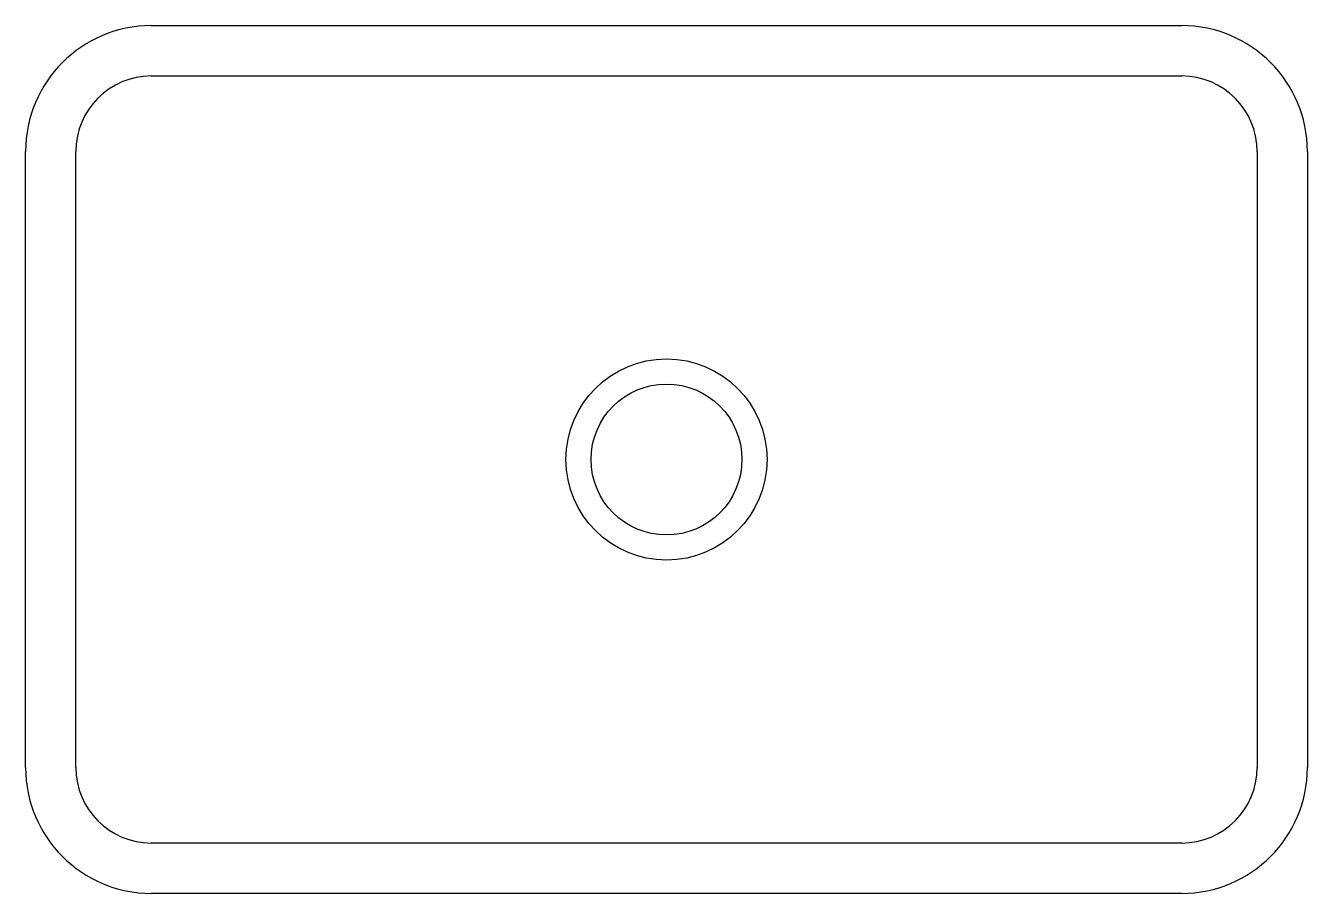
# Model space of a CAD drawing. Extents: x -0.255 to 0.255, y -0.172 to 0.173.
import ezdxf

# ---------------------------------------------------------------- set-up
doc = ezdxf.new("R2010")
doc.units = 0
doc.header["$MEASUREMENT"] = 0
doc.layers.add('A-PECAS', color=2, linetype='CONTINUOUS')
doc.layers.add('ESC1-50', color=1, linetype='CONTINUOUS')

msp = doc.modelspace()

# ---------------------------------------------------------------- linework, layer by layer
at = {"layer": 'A-PECAS'}
for p, q in [((-0.205, 0.1725), (0.205, 0.1725)), ((-0.255, -0.1225), (-0.255, 0.1225)), ((0.255, 0.1225), (0.255, -0.1225)), ((0.205, -0.1725), (-0.205, -0.1725))]:
    msp.add_line(p, q, dxfattribs=at)
msp.add_circle((0, 0), 0.04, dxfattribs=at)
for centre, start, end in [((-0.205, 0.1225), 90, 180), ((0.205, 0.1225), 0, 90), ((-0.205, -0.1225), 180, 270), ((0.205, -0.1225), 270, 0)]:
    msp.add_arc(centre, 0.05, start, end, dxfattribs=at)
at = {"layer": 'ESC1-50'}
for p, q in [((-0.205, 0.1525), (0.205, 0.1525)), ((-0.235, -0.1225), (-0.235, 0.1225)), ((0.235, 0.1225), (0.235, -0.1225)), ((0.205, -0.1525), (-0.205, -0.1525))]:
    msp.add_line(p, q, dxfattribs=at)
msp.add_circle((0, 0), 0.03, dxfattribs=at)
for centre, start, end in [((-0.205, 0.1225), 90, 180), ((0.205, 0.1225), 0, 90), ((-0.205, -0.1225), 180, 270), ((0.205, -0.1225), 270, 0)]:
    msp.add_arc(centre, 0.03, start, end, dxfattribs=at)

doc.saveas('drawing.dxf')
